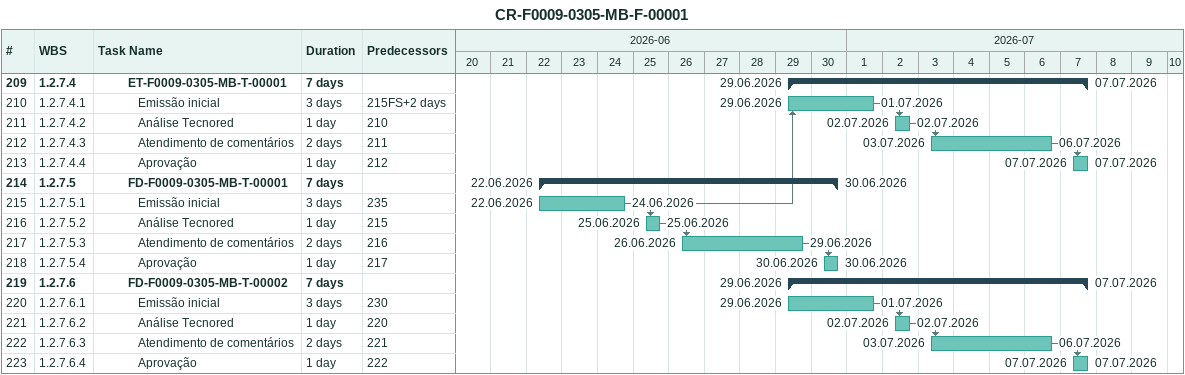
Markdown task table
CR-F0009-0305-MB-F-00001

| ID | WBS | Task | Duration | Start | Finish | Predecessors |
|---|---|---|---|---|---|---|
| 209 | 1.2.7.4 | **ET-F0009-0305-MB-T-00001** | 7d | 2026-06-29 | 2026-07-07 |  |
| 210 | 1.2.7.4.1 | Emissão inicial | 3d | 2026-06-29 | 2026-07-01 | 215FS+2d |
| 211 | 1.2.7.4.2 | Análise Tecnored | 1d | 2026-07-02 | 2026-07-02 | 210 |
| 212 | 1.2.7.4.3 | Atendimento de comentários | 2d | 2026-07-03 | 2026-07-06 | 211 |
| 213 | 1.2.7.4.4 | Aprovação | 1d | 2026-07-07 | 2026-07-07 | 212 |
| 214 | 1.2.7.5 | **FD-F0009-0305-MB-T-00001** | 7d | 2026-06-22 | 2026-06-30 |  |
| 215 | 1.2.7.5.1 | Emissão inicial | 3d | 2026-06-22 | 2026-06-24 | 235 |
| 216 | 1.2.7.5.2 | Análise Tecnored | 1d | 2026-06-25 | 2026-06-25 | 215 |
| 217 | 1.2.7.5.3 | Atendimento de comentários | 2d | 2026-06-26 | 2026-06-29 | 216 |
| 218 | 1.2.7.5.4 | Aprovação | 1d | 2026-06-30 | 2026-06-30 | 217 |
| 219 | 1.2.7.6 | **FD-F0009-0305-MB-T-00002** | 7d | 2026-06-29 | 2026-07-07 |  |
| 220 | 1.2.7.6.1 | Emissão inicial | 3d | 2026-06-29 | 2026-07-01 | 230 |
| 221 | 1.2.7.6.2 | Análise Tecnored | 1d | 2026-07-02 | 2026-07-02 | 220 |
| 222 | 1.2.7.6.3 | Atendimento de comentários | 2d | 2026-07-03 | 2026-07-06 | 221 |
| 223 | 1.2.7.6.4 | Aprovação | 1d | 2026-07-07 | 2026-07-07 | 222 |
